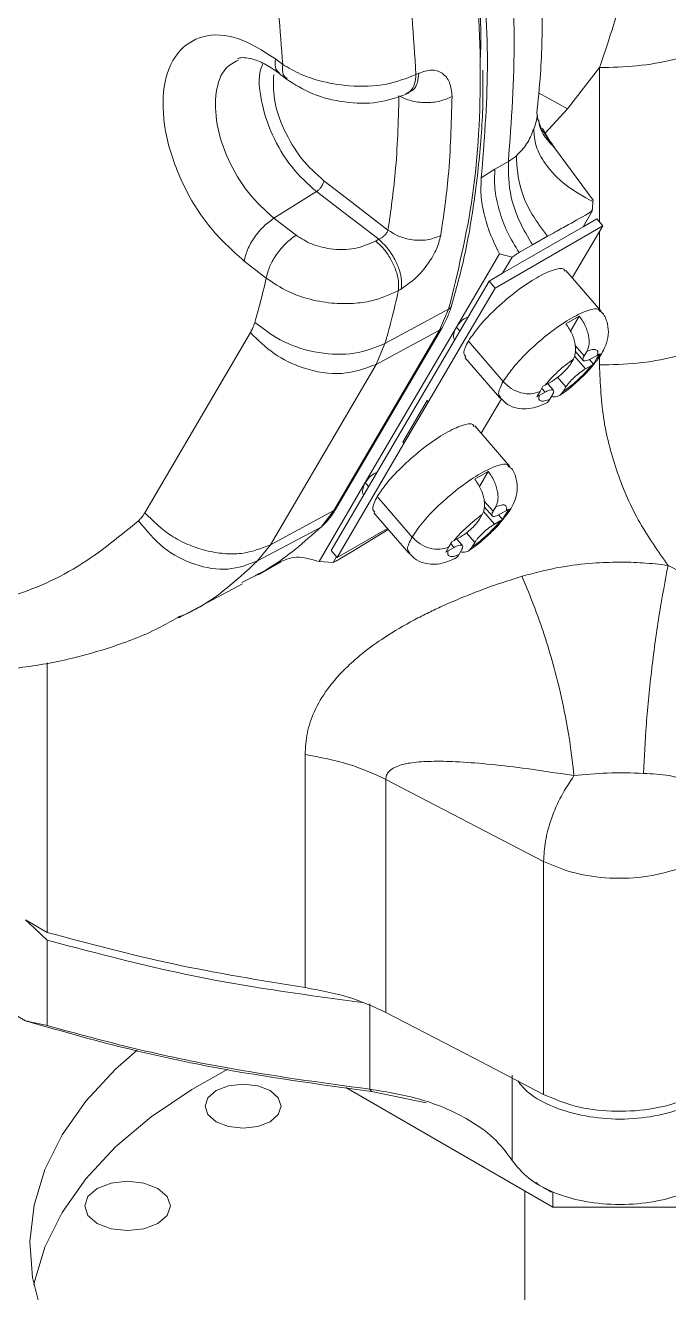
# Model space of a CAD drawing. Header units: millimetres. Extents: x 169 to 14583, y -399 to 10804.
# Drawn here: x 4327.3 to 4361.1, y 8708.7 to 8775.3 of the extents above; entities that cross this region are included whole.
import ezdxf

# ---------------------------------------------------------------- set-up
doc = ezdxf.new("R2010")
doc.units = ezdxf.units.MM
doc.header["$LTSCALE"] = 35

msp = doc.modelspace()

# ---------------------------------------------------------------- linework, layer by layer
at = {"color": 7, "linetype": 'Continuous', "lineweight": 18}
for p, q in [((4340.418, 8773.524), (4340.802, 8773.23)), ((4355.756, 8770.886), (4357.437, 8773.061)), ((4357.437, 8773.061), (4357.437, 8764.944)), ((4340.616, 8772.754), (4341, 8772.459)), ((4347.801, 8772.693), (4347.954, 8772.766)), ((4347.292, 8771.667), (4347.446, 8771.74)), ((4354.248, 8771.732), (4355.756, 8770.886)), ((4354.206, 8770.313), (4354.173, 8770.619)), ((4354.403, 8769.827), (4354.185, 8770.399)), ((4354.595, 8769.624), (4355.756, 8770.886)), ((4354.697, 8769.41), (4354.405, 8769.824)), ((4354.442, 8769.885), (4354.855, 8769.181)), ((4354.672, 8769.389), (4354.855, 8769.181)), ((4355.08, 8768.852), (4357.107, 8766.085)), ((4351.95, 8767.724), (4351.237, 8767.262)), ((4351.95, 8767.724), (4352.657, 8768.132)), ((4342.575, 8766.543), (4340.343, 8765.144)), ((4357.102, 8766.016), (4357.077, 8765.647)), ((4357.107, 8766.085), (4357.102, 8766.016)), ((4340.343, 8765.144), (4341.507, 8764.252)), ((4356.59, 8764.697), (4357.068, 8765.514)), ((4357.297, 8765.106), (4356.59, 8764.697)), ((4357.068, 8765.514), (4356.998, 8765.474)), ((4357.077, 8765.647), (4357.068, 8765.514)), ((4357.613, 8764.739), (4357.297, 8765.106)), ((4351.956, 8761.474), (4357.613, 8764.739)), ((4352.347, 8762.248), (4356.59, 8764.697)), ((4357.613, 8764.739), (4356.014, 8762.009)), ((4357.437, 8764.439), (4357.437, 8760.358)), ((4353.924, 8763.742), (4353.217, 8763.334)), ((4354.717, 8764.194), (4353.924, 8763.742)), ((4349.924, 8759.415), (4352.188, 8763.28)), ((4352.188, 8763.28), (4352.849, 8763.104)), ((4352.347, 8762.248), (4352.849, 8763.104)), ((4339.938, 8762), (4338.774, 8762.893)), ((4357.512, 8760.271), (4355.681, 8762.395)), ((4343.348, 8747.679), (4351.64, 8761.84)), ((4351.64, 8761.84), (4352.347, 8762.248)), ((4351.64, 8761.84), (4351.956, 8761.474)), ((4349.668, 8760.535), (4349.86, 8761.236)), ((4350.202, 8758.478), (4351.956, 8761.474)), ((4346.171, 8758.552), (4349.519, 8760.362)), ((4349.519, 8760.362), (4349.046, 8759.255)), ((4355.673, 8759.594), (4356.381, 8760.002)), ((4356.381, 8760.002), (4355.918, 8759.212)), ((4339.107, 8759.133), (4333.557, 8749.656)), ((4349.046, 8759.255), (4343.496, 8749.779)), ((4343.648, 8749.955), (4349.141, 8759.336)), ((4345.14, 8751.245), (4349.924, 8759.415)), ((4349.046, 8759.255), (4345.704, 8757.459)), ((4350.1, 8759.21), (4349.924, 8759.415)), ((4346.171, 8758.552), (4345.704, 8757.459)), ((4348.447, 8755.483), (4350.202, 8758.478)), ((4352.385, 8756.558), (4350.555, 8758.682)), ((4356.175, 8758.447), (4356.639, 8757.909)), ((4350.378, 8757.827), (4352.209, 8755.702)), ((4356.071, 8757.738), (4355.932, 8757.5)), ((4356.128, 8757.901), (4356.708, 8757.227)), ((4356.174, 8758.149), (4356.601, 8757.653)), ((4356.639, 8757.909), (4356.778, 8758.146)), ((4356.922, 8757.717), (4357.127, 8757.479)), ((4357.336, 8757.95), (4357.027, 8757.772)), ((4357.29, 8757.747), (4357.127, 8757.479)), ((4357.29, 8757.747), (4357.563, 8758.049)), ((4357.446, 8758.023), (4357.29, 8757.747)), ((4357.336, 8757.95), (4357.446, 8758.023)), ((4357.437, 8757.838), (4357.437, 8757.432)), ((4345.704, 8757.459), (4340.155, 8747.982)), ((4357.017, 8757.406), (4356.708, 8757.227)), ((4357.127, 8757.479), (4357.017, 8757.406)), ((4354.597, 8756.369), (4354.906, 8756.548)), ((4355.013, 8756.122), (4354.732, 8756.448)), ((4355.682, 8756.275), (4355.244, 8756.783)), ((4354.157, 8755.764), (4354.32, 8756.033)), ((4354.278, 8755.825), (4354.157, 8755.764)), ((4354.278, 8755.825), (4354.587, 8756.003)), ((4354.32, 8756.033), (4354.476, 8756.309)), ((4354.587, 8756.003), (4354.415, 8756.202)), ((4354.476, 8756.309), (4354.597, 8756.369)), ((4354.975, 8755.866), (4354.836, 8755.629)), ((4355.543, 8756.037), (4355.682, 8756.275)), ((4347.108, 8753.377), (4348.384, 8755.556)), ((4348.447, 8755.483), (4347.172, 8753.304)), ((4348.384, 8755.556), (4348.447, 8755.483)), ((4352.294, 8755.657), (4351.23, 8753.84)), ((4352.727, 8752.101), (4350.897, 8754.226)), ((4345.417, 8750.309), (4347.172, 8753.304)), ((4347.172, 8753.304), (4347.108, 8753.377)), ((4351.596, 8751.833), (4350.889, 8751.424)), ((4351.134, 8751.043), (4351.596, 8751.833)), ((4342.711, 8747.097), (4345.14, 8751.245)), ((4345.14, 8751.245), (4345.316, 8751.041)), ((4345.771, 8750.513), (4347.601, 8748.388)), ((4343.496, 8749.779), (4340.155, 8747.982)), ((4343.496, 8749.779), (4342.815, 8748.914)), ((4343.663, 8747.313), (4345.417, 8750.309)), ((4351.343, 8749.732), (4351.924, 8749.058)), ((4351.389, 8749.979), (4351.816, 8749.483)), ((4351.39, 8750.278), (4351.855, 8749.739)), ((4351.855, 8749.739), (4351.994, 8749.977)), ((4352.551, 8749.781), (4352.243, 8749.603)), ((4352.779, 8749.879), (4352.505, 8749.578)), ((4352.505, 8749.578), (4352.662, 8749.854)), ((4352.551, 8749.781), (4352.662, 8749.854)), ((4345.594, 8749.657), (4347.424, 8747.532)), ((4351.287, 8749.569), (4351.147, 8749.331)), ((4352.232, 8749.236), (4351.924, 8749.058)), ((4352.343, 8749.309), (4352.133, 8749.553)), ((4352.343, 8749.309), (4352.232, 8749.236)), ((4352.505, 8749.578), (4352.343, 8749.309)), ((4342.815, 8748.914), (4339.481, 8747.128)), ((4346.301, 8748.836), (4343.663, 8747.313)), ((4344.494, 8747.638), (4346.351, 8748.779)), ((4350.898, 8748.105), (4350.46, 8748.613)), ((4340.155, 8747.982), (4339.481, 8747.128)), ((4349.373, 8747.595), (4349.536, 8747.863)), ((4349.494, 8747.655), (4349.802, 8747.833)), ((4349.536, 8747.863), (4349.692, 8748.139)), ((4349.802, 8747.833), (4349.631, 8748.032)), ((4349.692, 8748.139), (4349.813, 8748.2)), ((4350.121, 8748.378), (4349.813, 8748.2)), ((4350.229, 8747.953), (4349.948, 8748.278)), ((4350.758, 8747.867), (4350.898, 8748.105)), ((4339.538, 8746.395), (4340.715, 8747.075)), ((4342.711, 8747.097), (4343.446, 8747.048)), ((4343.663, 8747.313), (4343.348, 8747.679)), ((4343.446, 8747.048), (4343.626, 8747.356)), ((4343.796, 8747.235), (4344.494, 8747.638)), ((4349.494, 8747.655), (4349.373, 8747.595)), ((4350.191, 8747.697), (4350.051, 8747.459)), ((4340.112, 8746.787), (4340.557, 8747.026)), ((4364.743, 8744.992), (4361.046, 8746.897)), ((4335.354, 8744.144), (4338.699, 8745.935)), ((4328.436, 8727.603), (4328.436, 8741.768)), ((4327.284, 8722.96), (4299.249, 8739.145)), ((4341.975, 8736.955), (4341.975, 8724.707)), ((4346.215, 8735.649), (4354.507, 8731.339)), ((4346.215, 8735.649), (4346.215, 8723.4)), ((4354.507, 8719.091), (4354.507, 8731.339)), ((4328.436, 8727.603), (4327.284, 8728.268)), ((4328.436, 8727.195), (4328.436, 8722.704)), ((4345.374, 8723.856), (4345.374, 8719.365)), ((4352.861, 8720.108), (4352.861, 8715.617)), ((4344.112, 8719.449), (4354.986, 8713.171)), ((4345.472, 8719.24), (4348.334, 8718.653)), ((4353.521, 8714.017), (4353.521, 8686.633)), ((4354.601, 8714.144), (4354.927, 8713.954)), ((4354.986, 8713.171), (4354.986, 8713.966)), ((4362.057, 8713.171), (4354.986, 8713.171))]:
    msp.add_line(p, q, dxfattribs=at)
at = {"color": 7, "linetype": 'Continuous', "lineweight": 18, "flags": 128}
for points in [[(4346.334, 8764.525), (4344.449, 8765.97), (4342.968, 8767.106)], [(4345.845, 8764.036), (4344.014, 8765.44), (4342.575, 8766.543)], [(4345.845, 8764.036), (4345.759, 8763.986), (4345.692, 8763.946)], [(4347.035, 8761.434), (4346.949, 8761.383), (4346.881, 8761.343)], [(4346.215, 8723.4), (4350.859, 8720.987), (4354.507, 8719.091)], [(4333.157, 8721.414), (4332.025, 8720.414), (4330.465, 8718.736), (4329.222, 8716.971), (4328.312, 8715.14), (4327.744, 8713.264), (4327.524, 8711.363), (4327.656, 8709.46), (4328.137, 8707.575), (4328.963, 8705.731), (4330.124, 8703.948), (4331.606, 8702.246), (4333.393, 8700.644), (4335.466, 8699.162), (4337.799, 8697.815), (4340.367, 8696.619), (4343.141, 8695.587), (4346.089, 8694.731), (4349.178, 8694.061), (4352.372, 8693.584), (4353.521, 8693.463)], [(4337.927, 8720.418), (4336.025, 8719.355), (4333.886, 8717.905), (4332.025, 8716.332), (4330.465, 8714.653), (4329.222, 8712.888), (4328.312, 8711.057), (4327.744, 8709.181), (4327.724, 8709.083)], [(4340.137, 8719.288), (4339.488, 8719.539), (4338.722, 8719.626), (4337.957, 8719.539), (4337.308, 8719.288), (4336.875, 8718.914), (4336.722, 8718.472), (4336.875, 8718.03), (4337.308, 8717.655), (4337.957, 8717.405), (4338.722, 8717.317), (4339.488, 8717.405), (4340.137, 8717.655), (4340.57, 8718.03), (4340.722, 8718.472), (4340.57, 8718.914), (4340.137, 8719.288)], [(4345.374, 8719.365), (4345.429, 8719.295), (4345.472, 8719.24)], [(4334.244, 8714.146), (4333.514, 8714.428), (4332.653, 8714.527), (4331.792, 8714.428), (4331.062, 8714.146), (4330.574, 8713.725), (4330.403, 8713.228), (4330.574, 8712.731), (4331.062, 8712.309), (4331.792, 8712.028), (4332.653, 8711.929), (4333.514, 8712.028), (4334.244, 8712.309), (4334.732, 8712.731), (4334.903, 8713.228), (4334.732, 8713.725), (4334.244, 8714.146)]]:
    msp.add_lwpolyline(points, dxfattribs=at)
at = {"color": 7, "linetype": 'Continuous', "lineweight": 18}
for points, knots in [([(4336.567, 8817.659), (4338.025, 8815.287), (4340.94, 8810.546), (4344.523, 8803.025), (4347.434, 8795.407), (4349.588, 8787.785), (4350.808, 8780.417), (4351.312, 8775.499), (4351.172, 8773.242), (4351.167, 8773.17)], [0, 0, 0, 0, 0.165869, 0.331532, 0.497185, 0.663023, 0.828865, 0.994526, 1, 1, 1, 1]), ([(4351.237, 8767.262), (4351.388, 8769.146), (4351.689, 8772.908), (4351.327, 8779.039), (4350.377, 8785.41), (4348.789, 8791.974), (4346.609, 8798.61), (4343.86, 8805.201), (4340.622, 8811.682), (4338.075, 8815.789), (4336.799, 8817.847)], [0, 0, 0, 0, 0.12525, 0.250011, 0.374766, 0.500001, 0.625239, 0.750001, 0.874763, 1, 1, 1, 1]), ([(4333.111, 8815.703), (4334.306, 8813.781), (4336.696, 8809.937), (4339.775, 8803.881), (4342.427, 8797.717), (4344.62, 8791.404), (4346.29, 8785.043), (4347.434, 8778.705), (4347.679, 8774.697), (4347.801, 8772.693)], [0, 0, 0, 0, 0.140003, 0.280007, 0.42001, 0.560014, 0.706676, 0.853338, 1, 1, 1, 1]), ([(4327.405, 8811.887), (4328.822, 8809.575), (4331.656, 8804.951), (4335.092, 8797.603), (4337.633, 8790.695), (4339.33, 8784.364), (4340.409, 8778.658), (4340.671, 8775.039), (4340.802, 8773.23)], [0, 0, 0, 0, 0.186634, 0.373274, 0.559906, 0.706603, 0.853304, 1, 1, 1, 1]), ([(4354.144, 8770.628), (4354.218, 8771.323), (4354.415, 8773.164), (4354.463, 8776.295), (4354.319, 8779.985), (4353.929, 8783.771), (4353.308, 8787.624), (4352.511, 8791.356), (4351.832, 8793.808), (4351.516, 8794.948)], [0, 0, 0, 0, 0.0937321, 0.2481244, 0.402723, 0.5572743, 0.7116737, 0.8658724, 1, 1, 1, 1]), ([(4359.191, 8793.09), (4359.358, 8792.434), (4359.698, 8791.104), (4359.975, 8788.996), (4360.089, 8786.756), (4360.02, 8784.817), (4359.874, 8783.201), (4359.714, 8781.931), (4359.488, 8780.552), (4359.212, 8779.182), (4358.867, 8777.708), (4358.434, 8776.107), (4357.941, 8774.507), (4357.58, 8773.472), (4357.437, 8773.061)], [0, 0, 0, 0, 0.107755, 0.218412, 0.332253, 0.452307, 0.509597, 0.571834, 0.638979, 0.710995, 0.770518, 0.851763, 0.941218, 1, 1, 1, 1]), ([(4359.191, 8793.09), (4359.327, 8792.943), (4359.599, 8792.648), (4359.988, 8792.18), (4360.363, 8791.693), (4360.721, 8791.185), (4361.065, 8790.656), (4361.393, 8790.107), (4361.889, 8789.202), (4362.506, 8787.876), (4363.498, 8785.131), (4364.115, 8782.278), (4364.45, 8779.471), (4364.576, 8777.945), (4364.639, 8776.637), (4364.661, 8775.702), (4364.667, 8775.229), (4364.668, 8774.991), (4364.668, 8774.854), (4364.668, 8774.786), (4364.668, 8774.751)], [0, 0, 0, 0, 0.036272, 0.072517, 0.108774, 0.145069, 0.181425, 0.217865, 0.254414, 0.355659, 0.458384, 0.71667, 0.786614, 0.857083, 0.928174, 0.963984, 0.98196, 0.990966, 0.995474, 1, 1, 1, 1]), ([(4352.657, 8768.132), (4352.816, 8770.257), (4353.135, 8774.508), (4352.609, 8780.998), (4351.594, 8787.187), (4350.562, 8791.069), (4350.045, 8793.01)], [0, 0, 0, 0, 0.2799611, 0.5599221, 0.7799611, 1, 1, 1, 1]), ([(4338.774, 8762.893), (4338.13, 8763.476), (4336.843, 8764.642), (4335.363, 8767.151), (4334.52, 8769.763), (4334.451, 8772.153), (4335.167, 8773.941), (4336.553, 8774.844), (4338.412, 8774.794), (4339.749, 8773.948), (4340.418, 8773.524)], [0, 0, 0, 0, 0.125011, 0.249999, 0.374998, 0.499996, 0.624994, 0.749994, 0.874944, 1, 1, 1, 1]), ([(4357.437, 8773.061), (4358.099, 8773.077), (4359.436, 8773.108), (4361.372, 8773.45), (4363.175, 8773.982), (4364.174, 8774.497), (4364.668, 8774.751)], [0, 0, 0, 0, 0.247474, 0.5, 0.752526, 1, 1, 1, 1]), ([(4340.343, 8765.144), (4339.878, 8765.565), (4338.948, 8766.407), (4337.881, 8768.217), (4337.268, 8770.109), (4337.231, 8771.814), (4337.653, 8773.037), (4338.246, 8773.334), (4338.486, 8773.455)], [0, 0, 0, 0, 0.1759551, 0.3519102, 0.5278653, 0.7038204, 0.8797755, 1, 1, 1, 1]), ([(4338.442, 8773.525), (4338.447, 8773.529), (4338.498, 8773.567), (4338.637, 8773.594), (4339.079, 8773.571), (4339.721, 8773.343), (4340.274, 8773.011), (4340.57, 8772.788), (4340.616, 8772.754)], [0, 0, 0, 0, 0.0313522, 0.2800079, 0.5029568, 0.7405633, 0.960224, 1, 1, 1, 1]), ([(4342.575, 8766.543), (4342.126, 8766.95), (4341.226, 8767.765), (4340.184, 8769.527), (4339.625, 8771.323), (4339.5, 8772.677), (4339.729, 8773.176), (4339.778, 8773.284)], [0, 0, 0, 0, 0.233891, 0.467782, 0.701674, 0.935565, 1, 1, 1, 1]), ([(4340.418, 8773.524), (4340.405, 8773.321), (4340.381, 8772.979), (4340.565, 8772.84), (4340.64, 8772.784)], [0, 0, 0, 0, 0.593246, 1, 1, 1, 1]), ([(4340.802, 8773.23), (4340.788, 8773.025), (4340.764, 8772.681), (4340.953, 8772.547), (4341.03, 8772.493)], [0, 0, 0, 0, 0.594325, 1, 1, 1, 1]), ([(4340.802, 8773.23), (4341.105, 8773.051), (4341.672, 8772.715), (4342.86, 8772.307), (4344.408, 8772.032), (4346.277, 8772.096), (4347.307, 8772.5), (4347.801, 8772.693)], [0, 0, 0, 0, 0.155618, 0.291561, 0.503527, 0.761466, 1, 1, 1, 1]), ([(4340.333, 8772.699), (4340.317, 8772.28), (4340.283, 8771.385), (4340.827, 8769.783), (4341.749, 8768.209), (4342.561, 8767.474), (4342.968, 8767.106)], [0, 0, 0, 0, 0.226896, 0.48459, 0.742123, 1, 1, 1, 1]), ([(4341.002, 8772.458), (4341.442, 8772.178), (4342.327, 8771.615), (4344.056, 8771.19), (4345.839, 8771.147), (4346.806, 8771.493), (4347.292, 8771.667)], [0, 0, 0, 0, 0.246085, 0.494446, 0.745708, 1, 1, 1, 1]), ([(4347.801, 8772.693), (4347.785, 8772.527), (4347.75, 8772.178), (4347.56, 8771.82), (4347.358, 8771.729), (4347.279, 8771.692)], [0, 0, 0, 0, 0.355145, 0.745296, 1, 1, 1, 1]), ([(4347.954, 8772.766), (4347.937, 8772.6), (4347.902, 8772.251), (4347.707, 8771.887), (4347.499, 8771.794), (4347.413, 8771.755)], [0, 0, 0, 0, 0.347982, 0.730255, 1, 1, 1, 1]), ([(4347.954, 8772.766), (4348.178, 8772.843), (4348.633, 8772.999), (4349.21, 8772.806), (4349.62, 8772.321), (4349.673, 8771.802), (4349.7, 8771.539)], [0, 0, 0, 0, 0.237982, 0.482682, 0.738233, 1, 1, 1, 1]), ([(4349.86, 8761.236), (4349.938, 8761.517), (4350.289, 8762.771), (4350.76, 8765.129), (4351.165, 8768.376), (4351.346, 8770.986), (4351.319, 8772.546), (4351.312, 8772.925)], [0, 0, 0, 0, 0.079847, 0.356772, 0.633829, 0.91098, 1, 1, 1, 1]), ([(4346.909, 8771.574), (4346.871, 8770.21), (4346.804, 8767.775), (4346.478, 8765.518), (4346.334, 8764.525)], [0, 0, 0, 0, 0.559968, 1, 1, 1, 1]), ([(4349.7, 8771.539), (4349.661, 8770.127), (4349.592, 8767.604), (4349.253, 8765.267), (4349.105, 8764.238)], [0, 0, 0, 0, 0.559967, 1, 1, 1, 1]), ([(4353.992, 8769.833), (4354.08, 8770.086), (4354.178, 8770.37), (4354.164, 8770.602), (4354.162, 8770.627)], [0, 0, 0, 0, 0.891368, 1, 1, 1, 1]), ([(4353.078, 8768.431), (4353.272, 8768.625), (4353.666, 8769.019), (4353.883, 8769.559), (4353.992, 8769.833)], [0, 0, 0, 0, 0.493183, 1, 1, 1, 1]), ([(4357.102, 8766.016), (4356.608, 8766.287), (4355.597, 8766.842), (4354.6, 8767.909), (4354.048, 8768.942), (4354.011, 8769.541), (4353.992, 8769.833)], [0, 0, 0, 0, 0.274494, 0.562163, 0.786505, 1, 1, 1, 1]), ([(4354.258, 8770.322), (4354.266, 8770.222), (4354.314, 8769.661), (4354.735, 8769.217), (4355.08, 8768.852)], [0, 0, 0, 0, 0.17746, 1, 1, 1, 1]), ([(4354.855, 8769.181), (4354.898, 8769.122), (4354.975, 8769.014), (4355.048, 8768.902), (4355.08, 8768.852)], [0, 0, 0, 0, 0.55374, 1, 1, 1, 1]), ([(4352.657, 8768.132), (4352.739, 8768.182), (4352.886, 8768.272), (4353.019, 8768.382), (4353.078, 8768.431)], [0, 0, 0, 0, 0.555394, 1, 1, 1, 1]), ([(4354.717, 8764.194), (4354.434, 8764.571), (4353.858, 8765.336), (4353.167, 8766.848), (4353.111, 8767.834), (4353.078, 8768.431)], [0, 0, 0, 0, 0.276678, 0.5625561, 1, 1, 1, 1]), ([(4353.217, 8763.334), (4353.005, 8763.689), (4352.572, 8764.411), (4352.145, 8765.579), (4351.904, 8766.726), (4351.935, 8767.395), (4351.95, 8767.724)], [0, 0, 0, 0, 0.24596, 0.499952, 0.753969, 1, 1, 1, 1]), ([(4353.924, 8763.742), (4353.686, 8764.147), (4353.209, 8764.958), (4352.665, 8766.526), (4352.66, 8767.524), (4352.657, 8768.132)], [0, 0, 0, 0, 0.280601, 0.561202, 1, 1, 1, 1]), ([(4342.968, 8767.106), (4342.953, 8767.05), (4342.925, 8766.938), (4342.817, 8766.767), (4342.696, 8766.629), (4342.616, 8766.572), (4342.575, 8766.543)], [0, 0, 0, 0, 0.2796422, 0.5592876, 0.7796439, 1, 1, 1, 1]), ([(4352.188, 8763.28), (4352.016, 8763.629), (4351.678, 8764.318), (4351.36, 8765.367), (4351.188, 8766.373), (4351.22, 8766.966), (4351.237, 8767.262)], [0, 0, 0, 0, 0.256711, 0.50682, 0.753544, 1, 1, 1, 1]), ([(4356.998, 8765.474), (4356.604, 8765.251), (4355.976, 8764.894), (4355.221, 8764.476), (4354.852, 8764.27), (4354.717, 8764.194)], [0, 0, 0, 0, 0.514513, 0.822428, 1, 1, 1, 1]), ([(4356.998, 8765.474), (4357.013, 8765.506), (4357.04, 8765.563), (4357.066, 8765.621), (4357.077, 8765.647)], [0, 0, 0, 0, 0.560041, 1, 1, 1, 1]), ([(4346.334, 8764.525), (4346.316, 8764.472), (4346.278, 8764.366), (4346.139, 8764.222), (4345.987, 8764.108), (4345.893, 8764.06), (4345.845, 8764.036)], [0, 0, 0, 0, 0.274659, 0.5550148, 0.7780614, 1, 1, 1, 1]), ([(4349.105, 8764.238), (4348.876, 8764.146), (4348.404, 8763.956), (4347.563, 8763.987), (4346.838, 8764.193), (4346.498, 8764.417), (4346.334, 8764.525)], [0, 0, 0, 0, 0.273814, 0.5663848, 0.7920835, 1, 1, 1, 1]), ([(4341.507, 8764.252), (4341.312, 8764.108), (4340.905, 8763.808), (4340.398, 8763.156), (4340.059, 8762.518), (4339.977, 8762.169), (4339.938, 8762)], [0, 0, 0, 0, 0.2667165, 0.5569432, 0.7855247, 1, 1, 1, 1]), ([(4345.692, 8763.946), (4345.337, 8763.789), (4344.628, 8763.475), (4343.383, 8763.48), (4342.293, 8763.75), (4341.769, 8764.084), (4341.507, 8764.252)], [0, 0, 0, 0, 0.279578, 0.559242, 0.779637, 1, 1, 1, 1]), ([(4345.692, 8763.946), (4345.819, 8763.83), (4346.085, 8763.59), (4346.442, 8763.088), (4346.737, 8762.492), (4346.913, 8761.864), (4346.892, 8761.512), (4346.881, 8761.343)], [0, 0, 0, 0, 0.17614, 0.366711, 0.563802, 0.79098, 1, 1, 1, 1]), ([(4347.035, 8761.434), (4347.046, 8761.574), (4347.068, 8761.866), (4346.947, 8762.41), (4346.694, 8763.012), (4346.312, 8763.605), (4345.997, 8763.896), (4345.845, 8764.036)], [0, 0, 0, 0, 0.1761487, 0.3667231, 0.5638117, 0.7909847, 1, 1, 1, 1]), ([(4349.105, 8764.238), (4349.037, 8763.98), (4348.904, 8763.468), (4348.389, 8762.647), (4347.736, 8761.912), (4347.267, 8761.592), (4347.035, 8761.434)], [0, 0, 0, 0, 0.2575939, 0.5120904, 0.7591235, 1, 1, 1, 1]), ([(4352.849, 8763.104), (4352.92, 8763.151), (4353.045, 8763.233), (4353.165, 8763.303), (4353.217, 8763.334)], [0, 0, 0, 0, 0.5646404, 1, 1, 1, 1]), ([(4350.555, 8758.682), (4350.738, 8758.953), (4351.105, 8759.495), (4352.049, 8760.46), (4353.114, 8761.355), (4354.18, 8762.071), (4355.043, 8762.465), (4355.56, 8762.559), (4355.618, 8762.398), (4355.634, 8762.355)], [0, 0, 0, 0, 0.157014, 0.314026, 0.471038, 0.628051, 0.785064, 0.942076, 1, 1, 1, 1]), ([(4339.938, 8762), (4339.836, 8761.557), (4339.653, 8760.765), (4339.434, 8760.006), (4339.337, 8759.672)], [0, 0, 0, 0, 0.559995, 1, 1, 1, 1]), ([(4346.881, 8761.343), (4346.43, 8761.137), (4345.706, 8760.806), (4344.468, 8760.642), (4343.318, 8760.656), (4342.155, 8760.877), (4340.955, 8761.307), (4340.31, 8761.747), (4339.938, 8762)], [0, 0, 0, 0, 0.219971, 0.352552, 0.499908, 0.669067, 0.808931, 1, 1, 1, 1]), ([(4346.881, 8761.343), (4346.762, 8760.811), (4346.548, 8759.86), (4346.287, 8758.952), (4346.171, 8758.552)], [0, 0, 0, 0, 0.559994, 1, 1, 1, 1]), ([(4349.171, 8759.374), (4349.274, 8759.564), (4349.469, 8759.925), (4349.604, 8760.339), (4349.668, 8760.535)], [0, 0, 0, 0, 0.525137, 1, 1, 1, 1]), ([(4349.519, 8760.362), (4349.565, 8760.392), (4349.636, 8760.439), (4349.653, 8760.512), (4349.659, 8760.538)], [0, 0, 0, 0, 0.641969, 1, 1, 1, 1]), ([(4357.463, 8760.231), (4357.448, 8760.274), (4357.39, 8760.434), (4356.873, 8760.34), (4356.01, 8759.946), (4354.944, 8759.231), (4353.879, 8758.336), (4352.935, 8757.371), (4352.569, 8756.829), (4352.385, 8756.558)], [0, 0, 0, 0, 0.057571, 0.214642, 0.371714, 0.528785, 0.685857, 0.842928, 1, 1, 1, 1]), ([(4349.924, 8759.415), (4350.049, 8759.596), (4350.193, 8759.806), (4350.492, 8759.932), (4350.533, 8759.95)], [0, 0, 0, 0, 0.861893, 1, 1, 1, 1]), ([(4356.381, 8760.002), (4356.449, 8759.908), (4356.581, 8759.726), (4356.729, 8759.427), (4356.831, 8759.14), (4356.902, 8758.8), (4356.907, 8758.439), (4356.819, 8758.239), (4356.778, 8758.146)], [0, 0, 0, 0, 0.153908, 0.299464, 0.436789, 0.565967, 0.799098, 1, 1, 1, 1]), ([(4357.547, 8758.009), (4357.624, 8758.147), (4357.791, 8758.451), (4357.936, 8758.989), (4357.887, 8759.599), (4357.724, 8760.06), (4357.526, 8760.228), (4357.486, 8760.262)], [0, 0, 0, 0, 0.214168, 0.470161, 0.702575, 0.93956, 1, 1, 1, 1]), ([(4339.337, 8759.672), (4339.301, 8759.564), (4339.237, 8759.371), (4339.147, 8759.206), (4339.107, 8759.133)], [0, 0, 0, 0, 0.559959, 1, 1, 1, 1]), ([(4345.704, 8757.459), (4345.127, 8757.246), (4343.971, 8756.82), (4341.999, 8757.15), (4340.3, 8757.955), (4339.504, 8758.74), (4339.107, 8759.133)], [0, 0, 0, 0, 0.279632, 0.559263, 0.779632, 1, 1, 1, 1]), ([(4349.166, 8759.376), (4349.162, 8759.365), (4349.14, 8759.312), (4349.088, 8759.28), (4349.046, 8759.255)], [0, 0, 0, 0, 0.2045036, 1, 1, 1, 1]), ([(4349.833, 8758.754), (4349.82, 8758.785), (4349.726, 8759.007), (4349.832, 8759.226), (4349.924, 8759.415)], [0, 0, 0, 0, 0.139019, 1, 1, 1, 1]), ([(4356.071, 8757.738), (4356.111, 8757.831), (4356.199, 8758.03), (4356.196, 8758.392), (4356.125, 8758.733), (4356.023, 8759.019), (4355.875, 8759.318), (4355.742, 8759.5), (4355.673, 8759.594)], [0, 0, 0, 0, 0.200902, 0.434033, 0.563211, 0.700536, 0.846092, 1, 1, 1, 1]), ([(4357.437, 8757.432), (4358.105, 8757.448), (4359.443, 8757.48), (4361.372, 8757.822), (4363.169, 8758.351), (4364.169, 8758.865), (4364.668, 8759.122)], [0, 0, 0, 0, 0.25, 0.5, 0.75, 1, 1, 1, 1]), ([(4350.426, 8757.867), (4350.373, 8757.919), (4350.235, 8758.054), (4350.433, 8758.444), (4350.555, 8758.682)], [0, 0, 0, 0, 0.386906, 1, 1, 1, 1]), ([(4354.597, 8756.369), (4354.692, 8756.485), (4354.882, 8756.716), (4355.254, 8757.082), (4355.658, 8757.437), (4355.933, 8757.638), (4356.071, 8757.738)], [0, 0, 0, 0, 0.249842, 0.5, 0.750158, 1, 1, 1, 1]), ([(4356.639, 8757.909), (4356.621, 8757.875), (4356.585, 8757.808), (4356.562, 8757.704), (4356.613, 8757.636), (4356.743, 8757.641), (4356.894, 8757.699), (4356.982, 8757.748), (4357.027, 8757.772)], [0, 0, 0, 0, 0.124637, 0.246421, 0.501058, 0.754645, 0.875928, 1, 1, 1, 1]), ([(4356.778, 8758.146), (4356.878, 8758.183), (4357.078, 8758.256), (4357.267, 8758.244), (4357.372, 8758.153), (4357.348, 8758.018), (4357.336, 8757.95)], [0, 0, 0, 0, 0.249842, 0.5, 0.750158, 1, 1, 1, 1]), ([(4357.206, 8757.548), (4357.279, 8757.631), (4357.421, 8757.796), (4357.52, 8757.963), (4357.569, 8758.045)], [0, 0, 0, 0, 0.506286, 1, 1, 1, 1]), ([(4354.906, 8756.548), (4354.953, 8756.576), (4355.045, 8756.632), (4355.248, 8756.778), (4355.503, 8756.995), (4355.727, 8757.223), (4355.863, 8757.391), (4355.909, 8757.464), (4355.932, 8757.5)], [0, 0, 0, 0, 0.124637, 0.246421, 0.501058, 0.754645, 0.875928, 1, 1, 1, 1]), ([(4357.017, 8757.406), (4356.922, 8757.29), (4356.732, 8757.059), (4356.359, 8756.693), (4355.955, 8756.338), (4355.68, 8756.137), (4355.543, 8756.037)], [0, 0, 0, 0, 0.249842, 0.5, 0.750158, 1, 1, 1, 1]), ([(4356.708, 8757.227), (4356.661, 8757.199), (4356.568, 8757.143), (4356.365, 8756.997), (4356.111, 8756.78), (4355.887, 8756.552), (4355.751, 8756.384), (4355.705, 8756.311), (4355.682, 8756.275)], [0, 0, 0, 0, 0.124637, 0.246421, 0.501058, 0.754645, 0.875928, 1, 1, 1, 1]), ([(4356.244, 8756.532), (4356.459, 8756.725), (4356.83, 8757.059), (4357.095, 8757.403), (4357.206, 8757.548)], [0, 0, 0, 0, 0.578612, 1, 1, 1, 1]), ([(4357.437, 8757.432), (4357.484, 8756.451), (4357.576, 8754.536), (4358.328, 8751.745), (4359.435, 8749.167), (4360.524, 8747.633), (4361.046, 8746.897)], [0, 0, 0, 0, 0.264749, 0.517121, 0.768257, 1, 1, 1, 1]), ([(4352.385, 8756.558), (4352.263, 8756.319), (4352.065, 8755.929), (4352.203, 8755.794), (4352.257, 8755.741)], [0, 0, 0, 0, 0.612192, 1, 1, 1, 1]), ([(4355.371, 8755.852), (4355.384, 8755.86), (4355.65, 8756.016), (4355.968, 8756.266), (4356.222, 8756.511), (4356.244, 8756.532)], [0, 0, 0, 0, 0.045201, 0.91769, 1, 1, 1, 1]), ([(4352.234, 8755.711), (4352.355, 8755.582), (4352.602, 8755.318), (4353.11, 8755.144), (4353.622, 8755.109), (4354.114, 8755.196), (4354.427, 8755.333), (4354.592, 8755.406)], [0, 0, 0, 0, 0.188228, 0.386053, 0.57043, 0.773954, 1, 1, 1, 1]), ([(4354.836, 8755.629), (4354.736, 8755.592), (4354.535, 8755.519), (4354.346, 8755.531), (4354.242, 8755.622), (4354.266, 8755.757), (4354.278, 8755.825)], [0, 0, 0, 0, 0.249842, 0.5, 0.750158, 1, 1, 1, 1]), ([(4354.975, 8755.866), (4354.993, 8755.9), (4355.029, 8755.967), (4355.052, 8756.071), (4355, 8756.139), (4354.87, 8756.134), (4354.719, 8756.076), (4354.631, 8756.027), (4354.587, 8756.003)], [0, 0, 0, 0, 0.1246375, 0.2464206, 0.5010575, 0.7546446, 0.8759284, 1, 1, 1, 1]), ([(4355.543, 8756.037), (4355.486, 8755.964), (4355.363, 8755.806), (4355.13, 8755.737), (4354.966, 8755.766), (4354.92, 8755.774)], [0, 0, 0, 0, 0.383497, 0.828513, 1, 1, 1, 1]), ([(4354.585, 8755.413), (4354.607, 8755.418), (4354.718, 8755.443), (4354.783, 8755.546), (4354.836, 8755.629)], [0, 0, 0, 0, 0.200648, 1, 1, 1, 1]), ([(4345.771, 8750.513), (4345.954, 8750.784), (4346.321, 8751.326), (4347.265, 8752.291), (4348.33, 8753.186), (4349.396, 8753.901), (4350.259, 8754.295), (4350.776, 8754.389), (4350.834, 8754.229), (4350.849, 8754.186)], [0, 0, 0, 0, 0.157014, 0.314026, 0.471041, 0.628056, 0.785071, 0.942086, 1, 1, 1, 1]), ([(4345.14, 8751.245), (4345.265, 8751.426), (4345.409, 8751.636), (4345.708, 8751.763), (4345.749, 8751.78)], [0, 0, 0, 0, 0.861834, 1, 1, 1, 1]), ([(4347.601, 8748.388), (4347.784, 8748.659), (4348.151, 8749.201), (4349.095, 8750.166), (4350.16, 8751.061), (4351.226, 8751.777), (4352.089, 8752.171), (4352.606, 8752.265), (4352.664, 8752.105), (4352.679, 8752.062)], [0, 0, 0, 0, 0.157072, 0.314143, 0.471215, 0.628286, 0.785358, 0.942429, 1, 1, 1, 1]), ([(4351.596, 8751.833), (4351.665, 8751.739), (4351.797, 8751.557), (4351.945, 8751.257), (4352.047, 8750.97), (4352.118, 8750.63), (4352.122, 8750.269), (4352.034, 8750.069), (4351.994, 8749.977)], [0, 0, 0, 0, 0.153908, 0.299464, 0.436789, 0.565967, 0.799098, 1, 1, 1, 1]), ([(4352.763, 8749.839), (4352.839, 8749.978), (4353.007, 8750.281), (4353.152, 8750.819), (4353.103, 8751.43), (4352.94, 8751.89), (4352.742, 8752.058), (4352.702, 8752.092)], [0, 0, 0, 0, 0.214168, 0.470161, 0.702575, 0.93956, 1, 1, 1, 1]), ([(4345.049, 8750.585), (4345.036, 8750.616), (4344.942, 8750.838), (4345.048, 8751.057), (4345.14, 8751.245)], [0, 0, 0, 0, 0.139066, 1, 1, 1, 1]), ([(4351.287, 8749.569), (4351.327, 8749.661), (4351.415, 8749.861), (4351.411, 8750.223), (4351.341, 8750.563), (4351.239, 8750.85), (4351.09, 8751.149), (4350.958, 8751.331), (4350.889, 8751.424)], [0, 0, 0, 0, 0.200902, 0.434033, 0.563211, 0.700536, 0.846092, 1, 1, 1, 1]), ([(4345.642, 8749.697), (4345.589, 8749.749), (4345.45, 8749.884), (4345.649, 8750.274), (4345.771, 8750.513)], [0, 0, 0, 0, 0.386931, 1, 1, 1, 1]), ([(4342.885, 8748.965), (4343.029, 8749.111), (4343.303, 8749.39), (4343.519, 8749.734), (4343.622, 8749.897)], [0, 0, 0, 0, 0.525018, 1, 1, 1, 1]), ([(4343.639, 8749.959), (4343.632, 8749.933), (4343.613, 8749.855), (4343.543, 8749.809), (4343.496, 8749.779)], [0, 0, 0, 0, 0.340755, 1, 1, 1, 1]), ([(4352.243, 8749.603), (4352.145, 8749.553), (4351.949, 8749.454), (4351.803, 8749.465), (4351.769, 8749.565), (4351.826, 8749.681), (4351.855, 8749.739)], [0, 0, 0, 0, 0.2796186, 0.559237, 0.7796187, 1, 1, 1, 1]), ([(4351.994, 8749.977), (4352.094, 8750.013), (4352.294, 8750.087), (4352.483, 8750.074), (4352.588, 8749.983), (4352.563, 8749.848), (4352.551, 8749.781)], [0, 0, 0, 0, 0.249842, 0.5, 0.750158, 1, 1, 1, 1]), ([(4352.422, 8749.378), (4352.494, 8749.462), (4352.637, 8749.627), (4352.736, 8749.793), (4352.785, 8749.875)], [0, 0, 0, 0, 0.506286, 1, 1, 1, 1]), ([(4333.225, 8749.235), (4332.117, 8748.327), (4329.9, 8746.511), (4326.187, 8745.035), (4322.482, 8744.275), (4320.027, 8744.307), (4318.8, 8744.323)], [0, 0, 0, 0, 0.279953, 0.559927, 0.779968, 1, 1, 1, 1]), ([(4333.557, 8749.656), (4333.502, 8749.569), (4333.403, 8749.414), (4333.279, 8749.29), (4333.225, 8749.235)], [0, 0, 0, 0, 0.559959, 1, 1, 1, 1]), ([(4340.155, 8747.982), (4339.667, 8747.789), (4338.918, 8747.493), (4337.716, 8747.495), (4336.76, 8747.651), (4335.817, 8747.977), (4334.665, 8748.572), (4333.994, 8749.229), (4333.557, 8749.656)], [0, 0, 0, 0, 0.239815, 0.368591, 0.5, 0.631409, 0.760185, 1, 1, 1, 1]), ([(4349.813, 8748.2), (4349.908, 8748.315), (4350.098, 8748.546), (4350.47, 8748.912), (4350.874, 8749.267), (4351.149, 8749.468), (4351.287, 8749.569)], [0, 0, 0, 0, 0.249842, 0.5, 0.750158, 1, 1, 1, 1]), ([(4351.147, 8749.331), (4351.087, 8749.243), (4350.967, 8749.068), (4350.673, 8748.78), (4350.377, 8748.538), (4350.207, 8748.431), (4350.121, 8748.378)], [0, 0, 0, 0, 0.2796186, 0.559237, 0.7796187, 1, 1, 1, 1]), ([(4352.232, 8749.236), (4352.137, 8749.121), (4351.947, 8748.89), (4351.575, 8748.524), (4351.171, 8748.169), (4350.896, 8747.968), (4350.758, 8747.867)], [0, 0, 0, 0, 0.2498418, 0.5, 0.7501582, 1, 1, 1, 1]), ([(4351.924, 8749.058), (4351.877, 8749.03), (4351.784, 8748.973), (4351.581, 8748.827), (4351.327, 8748.61), (4351.102, 8748.383), (4350.966, 8748.214), (4350.921, 8748.142), (4350.898, 8748.105)], [0, 0, 0, 0, 0.124637, 0.246421, 0.501058, 0.754645, 0.875928, 1, 1, 1, 1]), ([(4351.46, 8748.363), (4351.675, 8748.556), (4352.046, 8748.89), (4352.311, 8749.233), (4352.422, 8749.378)], [0, 0, 0, 0, 0.5786115, 1, 1, 1, 1]), ([(4342.815, 8748.914), (4341.929, 8748.125), (4340.647, 8746.983), (4339.129, 8746.235), (4338.66, 8746.003)], [0, 0, 0, 0, 0.691041, 1, 1, 1, 1]), ([(4347.473, 8747.572), (4347.419, 8747.624), (4347.28, 8747.759), (4347.479, 8748.149), (4347.601, 8748.388)], [0, 0, 0, 0, 0.387808, 1, 1, 1, 1]), ([(4350.191, 8747.697), (4350.209, 8747.731), (4350.245, 8747.798), (4350.268, 8747.901), (4350.216, 8747.97), (4350.086, 8747.964), (4349.935, 8747.906), (4349.847, 8747.858), (4349.802, 8747.833)], [0, 0, 0, 0, 0.124637, 0.246421, 0.501058, 0.754645, 0.875928, 1, 1, 1, 1]), ([(4350.758, 8747.867), (4350.702, 8747.794), (4350.579, 8747.636), (4350.345, 8747.568), (4350.182, 8747.596), (4350.136, 8747.604)], [0, 0, 0, 0, 0.383497, 0.828513, 1, 1, 1, 1]), ([(4350.587, 8747.683), (4350.6, 8747.69), (4350.866, 8747.847), (4351.184, 8748.097), (4351.438, 8748.342), (4351.46, 8748.363)], [0, 0, 0, 0, 0.045201, 0.91769, 1, 1, 1, 1]), ([(4339.481, 8747.128), (4338.3, 8746.039), (4337.015, 8744.855), (4335.42, 8744.214), (4335.292, 8744.163)], [0, 0, 0, 0, 0.920031, 1, 1, 1, 1]), ([(4340.557, 8747.026), (4340.864, 8747.168), (4341.487, 8747.455), (4342.3, 8747.218), (4342.711, 8747.097)], [0, 0, 0, 0, 0.494227, 1, 1, 1, 1]), ([(4343.796, 8747.235), (4343.729, 8747.197), (4343.609, 8747.129), (4343.496, 8747.073), (4343.446, 8747.048)], [0, 0, 0, 0, 0.55508, 1, 1, 1, 1]), ([(4347.45, 8747.542), (4347.57, 8747.413), (4347.818, 8747.149), (4348.326, 8746.974), (4348.838, 8746.939), (4349.33, 8747.026), (4349.643, 8747.164), (4349.808, 8747.236)], [0, 0, 0, 0, 0.188228, 0.386053, 0.57043, 0.773954, 1, 1, 1, 1]), ([(4350.051, 8747.459), (4349.951, 8747.423), (4349.751, 8747.349), (4349.562, 8747.362), (4349.457, 8747.452), (4349.482, 8747.588), (4349.494, 8747.655)], [0, 0, 0, 0, 0.249842, 0.5, 0.750158, 1, 1, 1, 1]), ([(4349.801, 8747.243), (4349.823, 8747.248), (4349.934, 8747.273), (4349.999, 8747.376), (4350.051, 8747.459)], [0, 0, 0, 0, 0.200648, 1, 1, 1, 1]), ([(4361.046, 8746.897), (4360.602, 8746.948), (4359.746, 8747.045), (4358.424, 8747.078), (4356.989, 8747.024), (4355.261, 8746.824), (4354.053, 8746.505), (4353.374, 8746.326)], [0, 0, 0, 0, 0.172286, 0.332087, 0.505938, 0.722688, 1, 1, 1, 1]), ([(4361.046, 8746.897), (4360.891, 8746.082), (4360.575, 8744.416), (4360.18, 8741.495), (4359.88, 8738.546), (4359.793, 8736.813), (4359.751, 8735.964)], [0, 0, 0, 0, 0.244612, 0.5, 0.755388, 1, 1, 1, 1]), ([(4353.374, 8746.326), (4353.309, 8746.306), (4352.952, 8746.196), (4352.226, 8745.963), (4351.24, 8745.611), (4350.196, 8745.197), (4349.284, 8744.804), (4348.451, 8744.412), (4347.417, 8743.884), (4346.232, 8743.186), (4345.075, 8742.358), (4344.049, 8741.465), (4343.153, 8740.466), (4342.452, 8739.281), (4342.05, 8738.122), (4342, 8737.338), (4341.975, 8736.955)], [0, 0, 0, 0, 0.011664, 0.064401, 0.132124, 0.19523, 0.263617, 0.310674, 0.362802, 0.477171, 0.568977, 0.637388, 0.746306, 0.839873, 0.921979, 1, 1, 1, 1]), ([(4353.374, 8746.326), (4353.734, 8745.448), (4354.469, 8743.659), (4355.296, 8740.717), (4355.857, 8738.034), (4356.024, 8736.565), (4356.105, 8735.846)], [0, 0, 0, 0, 0.2757905, 0.5623677, 0.7858665, 1, 1, 1, 1]), ([(4321.673, 8741.396), (4322.228, 8741.366), (4323.777, 8741.283), (4326.261, 8741.391), (4329.079, 8741.806), (4331.752, 8742.544), (4333.832, 8743.328), (4334.958, 8743.966), (4335.298, 8744.158)], [0, 0, 0, 0, 0.114151, 0.318123, 0.519845, 0.718694, 0.915059, 1, 1, 1, 1]), ([(4341.975, 8736.955), (4342.767, 8736.809), (4344.318, 8736.521), (4345.591, 8735.935), (4346.215, 8735.649)], [0, 0, 0, 0, 0.510138, 1, 1, 1, 1]), ([(4356.105, 8735.846), (4355.2, 8735.984), (4353.651, 8736.22), (4351.586, 8736.461), (4349.986, 8736.583), (4348.67, 8736.615), (4347.652, 8736.549), (4346.888, 8736.4), (4346.445, 8736.153), (4346.245, 8735.886), (4346.225, 8735.724), (4346.215, 8735.649)], [0, 0, 0, 0, 0.247531, 0.423502, 0.579257, 0.70437, 0.808383, 0.888197, 0.950407, 0.977061, 1, 1, 1, 1]), ([(4356.105, 8735.846), (4355.873, 8735.494), (4355.404, 8734.782), (4354.897, 8733.588), (4354.567, 8732.402), (4354.526, 8731.688), (4354.507, 8731.339)], [0, 0, 0, 0, 0.249827, 0.505322, 0.758024, 1, 1, 1, 1]), ([(4359.751, 8735.964), (4359.115, 8735.984), (4357.878, 8736.023), (4356.685, 8735.904), (4356.105, 8735.846)], [0, 0, 0, 0, 0.514462, 1, 1, 1, 1]), ([(4359.751, 8735.964), (4360.214, 8735.944), (4361.076, 8735.906), (4361.834, 8735.667), (4362.186, 8735.556)], [0, 0, 0, 0, 0.5361466, 1, 1, 1, 1]), ([(4354.507, 8731.339), (4354.964, 8731.138), (4355.927, 8730.716), (4357.764, 8730.422), (4359.776, 8730.441), (4360.993, 8730.774), (4361.602, 8730.941)], [0, 0, 0, 0, 0.225038, 0.473948, 0.736872, 1, 1, 1, 1]), ([(4327.284, 8728.268), (4327.499, 8728.069), (4327.884, 8727.714), (4328.267, 8727.354), (4328.436, 8727.195)], [0, 0, 0, 0, 0.558815, 1, 1, 1, 1]), ([(4328.436, 8727.195), (4331.162, 8726.474), (4336.489, 8725.066), (4342.192, 8724.295), (4344.976, 8723.918)], [0, 0, 0, 0, 0.511769, 1, 1, 1, 1]), ([(4341.975, 8724.707), (4342.843, 8724.543), (4344.392, 8724.25), (4345.658, 8723.66), (4346.215, 8723.4)], [0, 0, 0, 0, 0.55971, 1, 1, 1, 1]), ([(4328.436, 8722.704), (4328.221, 8722.75), (4327.838, 8722.831), (4327.453, 8722.921), (4327.284, 8722.96)], [0, 0, 0, 0, 0.561178, 1, 1, 1, 1]), ([(4327.284, 8722.96), (4328.903, 8722.497), (4332.141, 8721.569), (4338.182, 8720.238), (4342.707, 8719.618), (4345.472, 8719.24)], [0, 0, 0, 0, 0.280049, 0.560099, 1, 1, 1, 1]), ([(4328.436, 8722.704), (4329.953, 8722.292), (4332.985, 8721.469), (4338.612, 8720.278), (4342.81, 8719.712), (4345.374, 8719.365)], [0, 0, 0, 0, 0.280042, 0.560084, 1, 1, 1, 1]), ([(4364.182, 8720.108), (4363.925, 8719.783), (4363.412, 8719.133), (4362.039, 8718.387), (4360.372, 8717.903), (4358.522, 8717.738), (4356.669, 8717.902), (4355.01, 8718.389), (4353.764, 8719.043), (4353.326, 8719.58), (4353.151, 8719.795)], [0, 0, 0, 0, 0.130443, 0.260886, 0.391329, 0.521772, 0.652215, 0.782658, 0.913101, 1, 1, 1, 1]), ([(4354.507, 8719.091), (4355.039, 8718.863), (4356.104, 8718.408), (4358.082, 8718.15), (4360.179, 8718.261), (4362.259, 8718.815), (4363.205, 8719.535), (4363.678, 8719.894)], [0, 0, 0, 0, 0.186812, 0.373624, 0.560436, 0.780218, 1, 1, 1, 1]), ([(4345.374, 8719.365), (4346.308, 8719.211), (4348.176, 8718.901), (4350.358, 8717.943), (4351.962, 8716.832), (4352.561, 8716.022), (4352.861, 8715.617)], [0, 0, 0, 0, 0.279834, 0.559669, 0.779834, 1, 1, 1, 1]), ([(4352.861, 8715.617), (4353.117, 8715.292), (4353.63, 8714.642), (4355.004, 8713.896), (4356.671, 8713.412), (4358.521, 8713.247), (4360.372, 8713.412), (4362.039, 8713.896), (4363.412, 8714.642), (4363.925, 8715.292), (4364.182, 8715.617)], [0, 0, 0, 0, 0.125, 0.25, 0.375, 0.5, 0.625, 0.75, 0.875, 1, 1, 1, 1]), ([(4354.109, 8714.468), (4354.116, 8714.46), (4354.305, 8714.254), (4354.643, 8714.112), (4354.968, 8713.976)], [0, 0, 0, 0, 0.036424, 1, 1, 1, 1])]:
    msp.add_open_spline(points, degree=3, knots=knots, dxfattribs=at)
for points in [[(4336.431, 8817.633), (4337.902, 8815.242), (4340.844, 8810.461), (4344.464, 8802.874), (4347.402, 8795.183), (4349.545, 8787.511), (4350.866, 8780.024), (4351.315, 8772.897), (4350.957, 8766.21), (4349.998, 8762.311), (4349.519, 8760.362)], [(4349.7, 8771.539), (4349.493, 8771.449), (4349.079, 8771.269), (4348.296, 8771.2), (4347.517, 8771.288), (4347.111, 8771.479), (4346.909, 8771.574)], [(4338.774, 8762.893), (4338.823, 8763.091), (4338.921, 8763.489), (4339.301, 8764.145), (4339.795, 8764.744), (4340.16, 8765.011), (4340.343, 8765.144)], [(4339.337, 8759.672), (4339.826, 8759.301), (4340.803, 8758.559), (4342.704, 8758), (4344.627, 8757.933), (4345.657, 8758.346), (4346.171, 8758.552)], [(4352.385, 8756.558), (4352.519, 8756.428), (4352.785, 8756.169), (4353.315, 8755.947), (4353.862, 8755.877), (4354.167, 8755.981), (4354.32, 8756.033)], [(4339.481, 8747.128), (4338.977, 8746.939), (4337.968, 8746.562), (4336.179, 8746.858), (4334.467, 8747.741), (4333.639, 8748.737), (4333.225, 8749.235)], [(4349.536, 8747.863), (4349.383, 8747.811), (4349.077, 8747.708), (4348.531, 8747.777), (4348.001, 8748), (4347.734, 8748.259), (4347.601, 8748.388)], [(4341.975, 8724.707), (4339.651, 8725.085), (4335.004, 8725.84), (4330.626, 8727.015), (4328.436, 8727.603)]]:
    msp.add_open_spline(points, degree=3, dxfattribs=at)

doc.saveas('drawing.dxf')
